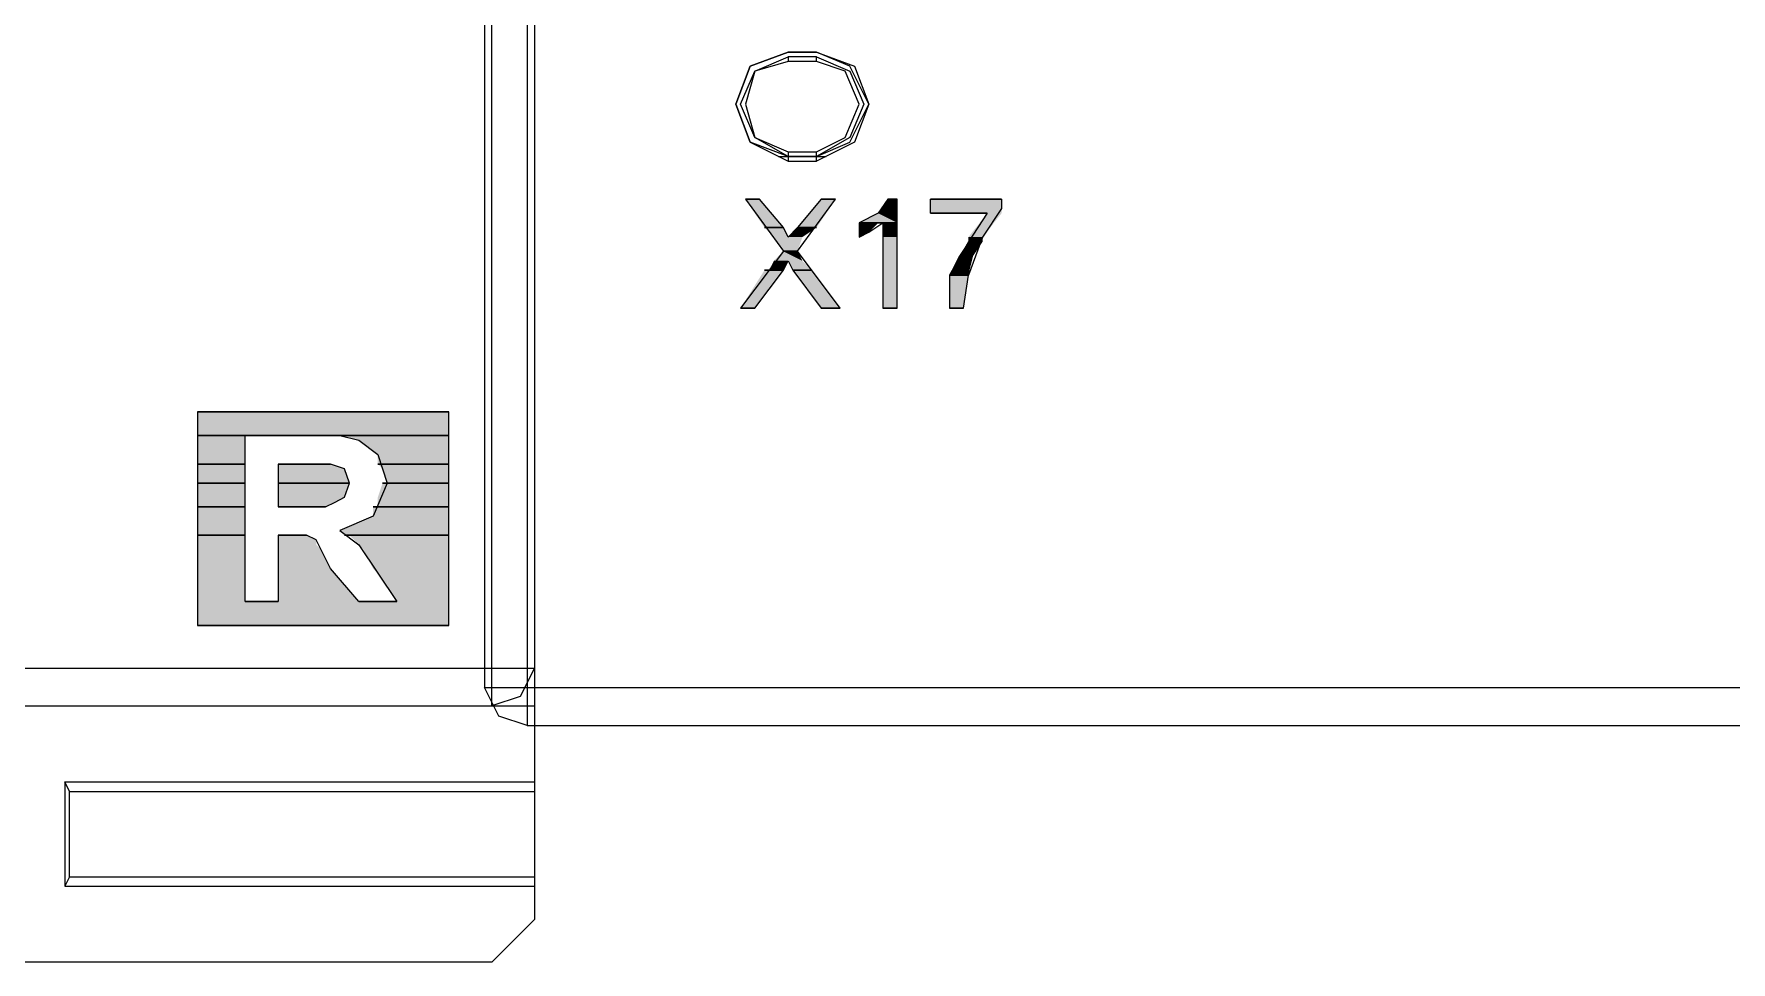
# Model space of a CAD drawing. Header units: millimetres. Extents: x -11 to 1219, y 0 to 1751.
# Drawn here: x 200.73 to 221, y 871.29 to 882.38 of the extents above; entities that cross this region are included whole.
import ezdxf

# ---------------------------------------------------------------- set-up
doc = ezdxf.new("R2010")
doc.units = ezdxf.units.MM
doc.header["$LTSCALE"] = 10
doc.layers.add('_MULTI_WIRE', color=9, linetype='CONTINUOUS')
doc.layers.add('PDF_Geometry', color=7, linetype='CONTINUOUS', true_color=0x151d1f)
doc.layers.add('PDF_Solid Fills', color=7, linetype='CONTINUOUS', true_color=0x070809)
doc.layers.get('_MULTI_WIRE').off()

# ---------------------------------------------------------------- blocks, each defined once
blk = doc.blocks.new('DVP-28SWS211R')
at = {"layer": 'PDF_Geometry', "color": 7, "lineweight": 9, "true_color": 0xffffff}
for p, q in [((0, 0), (0, -90.359)), ((45.208, -90.359), (45.208, 0)), ((-0.51, -0.453), (-0.51, -89.906)), ((45.718, -0.453), (45.718, -89.906)), ((2.493, -82.938), (2.663, -82.484)), ((2.663, -82.484), (2.493, -82.938)), ((2.663, -82.484), (3.116, -82.314)), ((3.116, -82.314), (2.663, -82.484)), ((2.719, -82.541), (3.116, -82.371)), ((3.116, -82.428), (2.719, -82.541)), ((3.116, -82.314), (3.456, -82.314)), ((3.456, -82.314), (3.116, -82.314)), ((3.116, -82.314), (3.116, -82.314)), ((3.456, -82.371), (3.116, -82.371)), ((3.116, -82.371), (3.116, -82.428)), ((3.456, -82.428), (3.116, -82.428)), ((3.456, -82.314), (3.456, -82.314)), ((3.456, -82.314), (3.909, -82.484)), ((3.852, -82.484), (3.456, -82.314)), ((3.456, -82.428), (3.456, -82.371)), ((3.456, -82.371), (3.852, -82.541)), ((3.796, -82.541), (3.456, -82.428)), ((4.079, -82.937), (3.852, -82.484)), ((3.909, -82.484), (4.079, -82.938)), ((2.549, -82.937), (2.719, -82.541)), ((2.719, -82.541), (2.606, -82.938)), ((3.966, -82.937), (3.796, -82.541)), ((3.852, -82.541), (4.022, -82.937)), ((2.663, -83.391), (2.493, -82.938)), ((2.493, -82.938), (2.663, -83.391)), ((2.719, -83.334), (2.549, -82.937)), ((2.606, -82.938), (2.719, -83.334)), ((3.796, -83.334), (3.966, -82.937)), ((4.022, -82.937), (3.852, -83.334)), ((3.852, -83.391), (4.079, -82.937)), ((4.079, -82.938), (3.909, -83.391)), ((3.116, -83.561), (2.663, -83.391)), ((2.663, -83.391), (3.116, -83.617)), ((3.116, -83.561), (2.719, -83.334)), ((2.719, -83.334), (3.116, -83.504)), ((3.116, -83.504), (3.116, -83.561)), ((3.116, -83.504), (3.456, -83.504)), ((3.852, -83.334), (3.456, -83.561)), ((3.456, -83.504), (3.796, -83.334)), ((3.909, -83.391), (3.456, -83.617)), ((3.456, -83.561), (3.852, -83.391)), ((3.456, -83.561), (3.456, -83.504)), ((3.003, -83.561), (3.569, -83.561)), ((3.116, -83.561), (3.116, -83.617)), ((3.456, -83.561), (3.116, -83.561)), ((3.116, -83.561), (3.456, -83.561)), ((3.116, -83.617), (3.456, -83.617)), ((3.456, -83.617), (3.456, -83.561)), ((2.606, -84.071), (2.776, -84.071)), ((2.776, -84.071), (2.606, -84.071)), ((2.776, -84.071), (2.606, -84.071)), ((2.606, -84.071), (3.059, -84.694)), ((3.059, -84.41), (2.776, -84.071)), ((3.229, -84.694), (3.682, -84.071)), ((3.512, -84.071), (3.229, -84.41)), ((3.512, -84.071), (3.682, -84.071)), ((3.682, -84.071), (3.512, -84.071)), ((3.682, -84.071), (3.512, -84.071)), ((4.305, -84.071), (4.192, -84.24)), ((4.305, -84.071), (4.419, -84.071)), ((4.419, -84.071), (4.305, -84.071)), ((4.419, -84.071), (4.305, -84.071)), ((4.419, -85.373), (4.419, -84.071)), ((4.815, -84.24), (4.815, -84.07)), ((4.815, -84.07), (5.665, -84.07)), ((4.815, -84.071), (5.665, -84.071)), ((5.665, -84.071), (4.815, -84.071)), ((5.665, -84.07), (5.665, -84.184)), ((4.192, -84.24), (3.966, -84.354)), ((4.815, -84.24), (5.495, -84.24)), ((5.495, -84.24), (4.815, -84.24)), ((5.495, -84.24), (4.815, -84.24)), ((5.495, -84.24), (5.269, -84.58)), ((5.665, -84.184), (5.439, -84.524)), ((2.833, -84.41), (3.059, -84.41)), ((3.059, -84.41), (2.833, -84.41)), ((2.833, -84.41), (3.059, -84.41)), ((3.059, -84.41), (2.833, -84.41)), ((3.116, -84.524), (3.059, -84.41)), ((3.229, -84.41), (3.116, -84.524)), ((3.229, -84.41), (3.456, -84.41)), ((3.456, -84.41), (3.229, -84.41)), ((3.229, -84.41), (3.456, -84.41)), ((3.456, -84.41), (3.229, -84.41)), ((3.966, -84.354), (4.192, -84.354)), ((4.192, -84.354), (3.966, -84.354)), ((3.966, -84.354), (4.249, -84.354)), ((4.192, -84.354), (3.966, -84.354)), ((3.966, -84.354), (3.966, -84.524)), ((3.966, -84.524), (4.079, -84.467)), ((4.079, -84.467), (4.249, -84.354)), ((4.249, -84.354), (4.192, -84.354)), ((4.249, -84.354), (4.419, -84.354)), ((4.419, -84.354), (4.249, -84.354)), ((4.249, -84.354), (4.419, -84.354)), ((4.419, -84.354), (4.249, -84.354)), ((4.249, -84.354), (4.249, -85.373)), ((5.439, -84.524), (5.269, -84.977)), ((3.059, -84.694), (2.549, -85.373)), ((3.059, -84.694), (3.229, -84.694)), ((3.229, -84.694), (3.059, -84.694)), ((3.059, -84.694), (3.229, -84.694)), ((3.229, -84.694), (3.059, -84.694)), ((3.739, -85.373), (3.229, -84.694)), ((5.269, -84.58), (5.042, -84.977)), ((2.719, -85.373), (3.059, -84.92)), ((2.889, -84.92), (2.833, -84.92)), ((2.833, -84.92), (3.059, -84.92)), ((3.059, -84.92), (2.889, -84.92)), ((2.889, -84.92), (3.059, -84.92)), ((3.059, -84.92), (2.889, -84.92)), ((3.059, -84.92), (3.116, -84.807)), ((3.116, -84.807), (3.172, -84.92)), ((3.172, -84.92), (3.399, -84.92)), ((3.399, -84.92), (3.172, -84.92)), ((3.172, -84.92), (3.399, -84.92)), ((3.399, -84.92), (3.172, -84.92)), ((3.172, -84.92), (3.512, -85.373)), ((5.042, -84.977), (5.269, -84.977)), ((5.269, -84.977), (5.042, -84.977)), ((5.042, -84.977), (5.269, -84.977)), ((5.269, -84.977), (5.042, -84.977)), ((5.042, -84.977), (5.042, -85.373)), ((5.212, -85.373), (5.269, -84.977)), ((2.549, -85.373), (2.719, -85.373)), ((2.719, -85.373), (2.549, -85.373)), ((2.549, -85.373), (2.719, -85.373)), ((3.512, -85.373), (3.739, -85.373)), ((3.739, -85.373), (3.512, -85.373)), ((3.512, -85.373), (3.739, -85.373)), ((4.249, -85.373), (4.419, -85.373)), ((4.419, -85.373), (4.249, -85.373)), ((4.249, -85.373), (4.419, -85.373)), ((5.042, -85.373), (5.212, -85.373)), ((5.212, -85.373), (5.042, -85.373)), ((5.042, -85.373), (5.212, -85.373)), ((41.695, -86.846), (44.698, -86.846)), ((44.698, -86.846), (41.695, -86.846)), ((44.698, -86.846), (41.695, -86.846)), ((41.695, -86.846), (41.695, -89.396)), ((44.698, -89.396), (44.698, -86.846)), ((41.695, -87.13), (42.262, -87.13)), ((42.262, -87.13), (41.695, -87.13)), ((41.695, -87.13), (42.262, -87.13)), ((42.262, -87.13), (41.695, -87.13)), ((42.262, -87.13), (43.112, -87.13)), ((43.112, -87.13), (42.262, -87.13)), ((42.262, -87.13), (43.112, -87.13)), ((42.262, -89.112), (42.262, -87.13)), ((43.112, -87.13), (44.698, -87.13)), ((44.698, -87.13), (43.112, -87.13)), ((43.112, -87.13), (44.698, -87.13)), ((44.698, -87.13), (43.112, -87.13)), ((43.112, -87.13), (43.395, -87.13)), ((43.395, -87.13), (43.621, -87.186)), ((43.621, -87.186), (43.848, -87.356)), ((43.848, -87.356), (43.961, -87.696)), ((41.695, -87.47), (42.262, -87.47)), ((42.262, -87.47), (41.695, -87.47)), ((41.695, -87.47), (42.262, -87.47)), ((42.262, -87.47), (41.695, -87.47)), ((41.695, -87.47), (42.262, -87.47)), ((42.262, -87.47), (41.695, -87.47)), ((41.695, -87.47), (42.262, -87.47)), ((42.262, -87.47), (41.695, -87.47)), ((42.658, -87.47), (42.998, -87.47)), ((42.998, -87.47), (42.658, -87.47)), ((42.658, -87.47), (43.225, -87.47)), ((43.225, -87.47), (42.658, -87.47)), ((42.658, -87.47), (43.225, -87.47)), ((43.225, -87.47), (42.658, -87.47)), ((42.658, -87.47), (43.282, -87.47)), ((43.282, -87.47), (42.658, -87.47)), ((42.658, -87.47), (43.282, -87.47)), ((43.282, -87.47), (42.658, -87.47)), ((42.998, -87.47), (42.658, -87.47)), ((42.658, -87.47), (42.658, -87.979)), ((43.282, -87.47), (42.998, -87.47)), ((43.452, -87.526), (43.282, -87.47)), ((43.508, -87.696), (43.452, -87.526)), ((43.848, -87.47), (44.698, -87.47)), ((44.698, -87.47), (43.848, -87.47)), ((43.848, -87.47), (44.698, -87.47)), ((44.698, -87.47), (43.848, -87.47)), ((43.848, -87.47), (44.698, -87.47)), ((44.698, -87.47), (43.848, -87.47)), ((43.848, -87.47), (44.698, -87.47)), ((44.698, -87.47), (43.848, -87.47)), ((41.695, -87.696), (42.262, -87.696)), ((42.262, -87.696), (41.695, -87.696)), ((41.695, -87.696), (42.262, -87.696)), ((42.262, -87.696), (41.695, -87.696)), ((42.658, -87.696), (43.508, -87.696)), ((43.508, -87.696), (42.658, -87.696)), ((42.658, -87.696), (43.508, -87.696)), ((43.508, -87.696), (42.658, -87.696)), ((43.452, -87.866), (43.508, -87.696)), ((43.961, -87.696), (43.791, -88.093)), ((43.961, -87.696), (43.905, -87.696)), ((43.905, -87.696), (44.698, -87.696)), ((44.698, -87.696), (43.961, -87.696)), ((43.961, -87.696), (44.698, -87.696)), ((44.698, -87.696), (43.961, -87.696)), ((43.225, -87.979), (43.338, -87.923)), ((43.338, -87.923), (43.452, -87.866)), ((41.695, -87.979), (42.262, -87.979)), ((42.262, -87.979), (41.695, -87.979)), ((41.695, -87.979), (42.262, -87.979)), ((42.262, -87.979), (41.695, -87.979)), ((42.658, -87.979), (42.998, -87.979)), ((42.998, -87.979), (42.658, -87.979)), ((42.658, -87.979), (43.225, -87.979)), ((42.998, -87.979), (42.658, -87.979)), ((42.658, -87.979), (42.998, -87.979)), ((42.998, -87.979), (42.658, -87.979)), ((42.658, -87.979), (42.998, -87.979)), ((43.225, -87.979), (42.998, -87.979)), ((42.998, -87.979), (43.225, -87.979)), ((43.791, -88.093), (43.395, -88.263)), ((43.848, -87.979), (43.791, -87.979)), ((43.791, -87.979), (44.698, -87.979)), ((44.698, -87.979), (43.848, -87.979)), ((43.848, -87.979), (44.698, -87.979)), ((44.698, -87.979), (43.848, -87.979)), ((41.695, -88.319), (42.262, -88.319)), ((42.262, -88.319), (41.695, -88.319)), ((41.695, -88.319), (42.262, -88.319)), ((42.262, -88.319), (41.695, -88.319)), ((42.658, -88.319), (42.772, -88.319)), ((42.772, -88.319), (42.658, -88.319)), ((42.658, -88.319), (42.998, -88.319)), ((42.998, -88.319), (42.658, -88.319)), ((42.658, -88.319), (42.998, -88.319)), ((42.998, -88.319), (42.658, -88.319)), ((42.772, -88.319), (42.658, -88.319)), ((42.658, -88.319), (42.658, -89.112)), ((42.998, -88.319), (42.772, -88.319)), ((43.112, -88.376), (42.998, -88.319)), ((43.282, -88.716), (43.112, -88.376)), ((43.395, -88.263), (43.621, -88.433)), ((43.451, -88.319), (44.698, -88.319)), ((44.698, -88.319), (43.451, -88.319)), ((43.451, -88.319), (44.698, -88.319)), ((44.698, -88.319), (43.451, -88.319)), ((43.621, -88.433), (43.848, -88.773)), ((43.621, -89.112), (43.282, -88.716)), ((43.848, -88.773), (44.075, -89.112)), ((42.262, -89.112), (42.658, -89.112)), ((42.658, -89.112), (42.262, -89.112)), ((42.658, -89.112), (42.262, -89.112)), ((43.621, -89.112), (44.075, -89.112)), ((44.075, -89.112), (43.621, -89.112)), ((44.075, -89.112), (43.621, -89.112)), ((41.695, -89.396), (44.698, -89.396)), ((44.698, -89.396), (41.695, -89.396)), ((41.695, -89.396), (44.698, -89.396)), ((-0.34, -90.245), (-0.51, -89.906)), ((-0.51, -89.906), (45.718, -89.906)), ((45.718, -89.906), (45.548, -90.245)), ((45.718, -89.906), (45.718, -92.908)), ((0, -90.359), (-0.34, -90.245)), ((0, -90.359), (45.208, -90.359)), ((45.548, -90.245), (45.208, -90.359)), ((45.208, -90.359), (45.718, -90.359)), ((40.166, -91.379), (40.109, -91.265)), ((40.109, -91.265), (45.718, -91.265)), ((40.109, -91.265), (40.109, -92.512)), ((40.166, -92.398), (40.166, -91.379)), ((40.166, -91.379), (45.718, -91.379)), ((40.166, -92.398), (40.109, -92.512)), ((40.166, -92.398), (45.718, -92.398)), ((40.109, -92.512), (45.718, -92.512)), ((45.718, -92.908), (45.208, -93.418)), ((45.208, -93.418), (18.695, -93.418))]:
    blk.add_line(p, q, dxfattribs=at)
at = {"layer": 'PDF_Solid Fills', "color": 7, "lineweight": 9, "true_color": 0xffffff, "transparency": 33554559}
for points in [[(2.606, -84.071), (2.833, -84.41), (3.059, -84.41)], [(2.606, -84.071), (2.776, -84.071), (3.059, -84.41)], [(3.512, -84.071), (3.229, -84.41), (3.456, -84.41)], [(3.512, -84.071), (3.682, -84.071), (3.456, -84.41)], [(4.305, -84.071), (4.192, -84.24), (4.419, -84.24)], [(4.305, -84.071), (4.419, -84.071), (4.419, -84.24)], [(4.815, -84.071), (4.815, -84.184), (5.665, -84.184)], [(4.815, -84.071), (5.665, -84.071), (5.665, -84.184)], [(4.192, -84.24), (3.966, -84.354), (4.419, -84.354)], [(4.192, -84.24), (4.419, -84.24), (4.419, -84.354)], [(4.815, -84.184), (4.815, -84.24), (5.665, -84.24)], [(4.815, -84.184), (5.665, -84.184), (5.665, -84.24)], [(5.495, -84.24), (5.269, -84.524), (5.439, -84.524)], [(5.495, -84.24), (5.665, -84.24), (5.439, -84.524)], [(2.833, -84.41), (2.946, -84.524), (3.116, -84.524)], [(2.833, -84.41), (3.059, -84.41), (3.116, -84.524)], [(2.946, -84.524), (3.059, -84.694), (3.229, -84.694)], [(2.946, -84.524), (3.286, -84.524), (3.229, -84.694)], [(3.229, -84.41), (3.116, -84.524), (3.286, -84.524)], [(3.229, -84.41), (3.456, -84.41), (3.286, -84.524)], [(3.966, -84.354), (3.966, -84.467), (4.079, -84.467)], [(3.966, -84.354), (4.192, -84.354), (4.079, -84.467)], [(3.966, -84.467), (4.079, -84.467), (3.966, -84.524)], [(4.249, -84.354), (4.249, -84.467), (4.419, -84.467)], [(4.249, -84.354), (4.419, -84.354), (4.419, -84.467)], [(4.249, -84.467), (4.249, -84.524), (4.419, -84.524)], [(4.249, -84.467), (4.419, -84.467), (4.419, -84.524)], [(4.249, -84.524), (4.249, -85.373), (4.419, -85.373)], [(4.249, -84.524), (4.419, -84.524), (4.419, -85.373)], [(5.269, -84.524), (5.269, -84.58), (5.439, -84.58)], [(5.269, -84.524), (5.439, -84.524), (5.439, -84.58)], [(3.059, -84.694), (2.946, -84.807), (3.286, -84.807)], [(3.059, -84.694), (3.229, -84.694), (3.286, -84.807)], [(5.269, -84.58), (5.155, -84.75), (5.325, -84.75)], [(5.269, -84.58), (5.439, -84.58), (5.325, -84.75)], [(2.833, -84.92), (2.549, -85.373), (2.719, -85.373)], [(2.833, -84.92), (3.059, -84.92), (2.719, -85.373)], [(2.946, -84.807), (2.889, -84.92), (3.059, -84.92)], [(2.946, -84.807), (3.116, -84.807), (3.059, -84.92)], [(3.116, -84.807), (3.172, -84.92), (3.399, -84.92)], [(3.116, -84.807), (3.286, -84.807), (3.399, -84.92)], [(3.172, -84.92), (3.512, -85.373), (3.739, -85.373)], [(3.172, -84.92), (3.399, -84.92), (3.739, -85.373)], [(5.155, -84.75), (5.042, -84.977), (5.269, -84.977)], [(5.155, -84.75), (5.325, -84.75), (5.269, -84.977)], [(5.042, -84.977), (5.042, -85.373), (5.212, -85.373)], [(5.042, -84.977), (5.269, -84.977), (5.212, -85.373)], [(41.695, -86.846), (41.695, -87.13), (44.698, -87.13)], [(41.695, -86.846), (44.698, -86.846), (44.698, -87.13)], [(41.695, -87.13), (41.695, -87.186), (42.262, -87.186)], [(41.695, -87.13), (42.262, -87.13), (42.262, -87.186)], [(43.395, -87.13), (43.621, -87.186), (44.698, -87.186)], [(43.395, -87.13), (44.698, -87.13), (44.698, -87.186)], [(41.695, -87.186), (41.695, -87.356), (42.262, -87.356)], [(41.695, -87.186), (42.262, -87.186), (42.262, -87.356)], [(41.695, -87.356), (41.695, -87.47), (42.262, -87.47)], [(41.695, -87.356), (42.262, -87.356), (42.262, -87.47)], [(43.621, -87.186), (43.848, -87.356), (44.698, -87.356)], [(43.621, -87.186), (44.698, -87.186), (44.698, -87.356)], [(43.848, -87.356), (43.848, -87.47), (44.698, -87.47)], [(43.848, -87.356), (44.698, -87.356), (44.698, -87.47)], [(41.695, -87.47), (41.695, -87.526), (42.262, -87.526)], [(41.695, -87.47), (42.262, -87.47), (42.262, -87.526)], [(41.695, -87.526), (41.695, -87.696), (42.262, -87.696)], [(41.695, -87.526), (42.262, -87.526), (42.262, -87.696)], [(42.658, -87.47), (42.658, -87.526), (43.452, -87.526)], [(42.658, -87.47), (43.282, -87.47), (43.452, -87.526)], [(42.658, -87.526), (42.658, -87.696), (43.508, -87.696)], [(42.658, -87.526), (43.452, -87.526), (43.508, -87.696)], [(43.848, -87.47), (43.905, -87.526), (44.698, -87.526)], [(43.848, -87.47), (44.698, -87.47), (44.698, -87.526)], [(43.905, -87.526), (43.961, -87.696), (44.698, -87.696)], [(43.905, -87.526), (44.698, -87.526), (44.698, -87.696)], [(41.695, -87.696), (41.695, -87.866), (42.262, -87.866)], [(41.695, -87.696), (42.262, -87.696), (42.262, -87.866)], [(42.658, -87.696), (42.658, -87.866), (43.452, -87.866)], [(42.658, -87.696), (43.508, -87.696), (43.452, -87.866)], [(43.905, -87.696), (43.848, -87.866), (44.698, -87.866)], [(43.905, -87.696), (44.698, -87.696), (44.698, -87.866)], [(41.695, -87.866), (41.695, -87.923), (42.262, -87.923)], [(41.695, -87.866), (42.262, -87.866), (42.262, -87.923)], [(41.695, -87.923), (41.695, -87.979), (42.262, -87.979)], [(41.695, -87.923), (42.262, -87.923), (42.262, -87.979)], [(42.658, -87.866), (42.658, -87.923), (43.338, -87.923)], [(42.658, -87.866), (43.452, -87.866), (43.338, -87.923)], [(42.658, -87.923), (42.658, -87.979), (43.225, -87.979)], [(42.658, -87.923), (43.338, -87.923), (43.225, -87.979)], [(43.848, -87.866), (43.848, -87.923), (44.698, -87.923)], [(43.848, -87.866), (44.698, -87.866), (44.698, -87.923)], [(43.848, -87.923), (43.848, -87.979), (44.698, -87.979)], [(43.848, -87.923), (44.698, -87.923), (44.698, -87.979)], [(41.695, -87.979), (41.695, -88.093), (42.262, -88.093)], [(41.695, -87.979), (42.262, -87.979), (42.262, -88.093)], [(41.695, -88.093), (41.695, -88.263), (42.262, -88.263)], [(41.695, -88.093), (42.262, -88.093), (42.262, -88.263)], [(43.791, -88.093), (43.395, -88.263), (44.698, -88.263)], [(43.791, -87.979), (43.791, -88.093), (44.698, -88.093)], [(43.791, -87.979), (44.698, -87.979), (44.698, -88.093)], [(43.791, -88.093), (44.698, -88.093), (44.698, -88.263)], [(41.695, -88.263), (41.695, -88.319), (42.262, -88.319)], [(41.695, -88.263), (42.262, -88.263), (42.262, -88.319)], [(41.695, -88.319), (41.695, -88.376), (42.262, -88.376)], [(41.695, -88.319), (42.262, -88.319), (42.262, -88.376)], [(41.695, -88.376), (41.695, -88.433), (42.262, -88.433)], [(41.695, -88.376), (42.262, -88.376), (42.262, -88.433)], [(42.658, -88.319), (42.658, -88.376), (43.112, -88.376)], [(42.658, -88.319), (42.998, -88.319), (43.112, -88.376)], [(42.658, -88.376), (42.658, -88.433), (43.112, -88.433)], [(42.658, -88.376), (43.112, -88.376), (43.112, -88.433)], [(43.395, -88.263), (43.451, -88.319), (44.698, -88.319)], [(43.395, -88.263), (44.698, -88.263), (44.698, -88.319)], [(43.508, -88.319), (43.565, -88.376), (44.698, -88.376)], [(43.508, -88.319), (44.698, -88.319), (44.698, -88.376)], [(43.565, -88.376), (43.621, -88.433), (44.698, -88.433)], [(43.565, -88.376), (44.698, -88.376), (44.698, -88.433)], [(41.695, -88.433), (41.695, -88.489), (42.262, -88.489)], [(41.695, -88.433), (42.262, -88.433), (42.262, -88.489)], [(41.695, -88.489), (41.695, -88.716), (42.262, -88.716)], [(41.695, -88.489), (42.262, -88.489), (42.262, -88.716)], [(42.658, -88.433), (42.658, -88.489), (43.168, -88.489)], [(42.658, -88.433), (43.112, -88.433), (43.168, -88.489)], [(42.658, -88.489), (42.658, -88.716), (43.282, -88.716)], [(42.658, -88.489), (43.168, -88.489), (43.282, -88.716)], [(43.621, -88.433), (43.678, -88.489), (44.698, -88.489)], [(43.621, -88.433), (44.698, -88.433), (44.698, -88.489)], [(43.678, -88.489), (43.791, -88.716), (44.698, -88.716)], [(43.678, -88.489), (44.698, -88.489), (44.698, -88.716)], [(41.695, -88.716), (41.695, -88.773), (42.262, -88.773)], [(41.695, -88.716), (42.262, -88.716), (42.262, -88.773)], [(41.695, -88.773), (41.695, -89.112), (42.262, -89.112)], [(41.695, -88.773), (42.262, -88.773), (42.262, -89.112)], [(42.658, -88.716), (42.658, -88.773), (43.338, -88.773)], [(42.658, -88.716), (43.282, -88.716), (43.338, -88.773)], [(42.658, -88.773), (42.658, -89.112), (43.621, -89.112)], [(42.658, -88.773), (43.338, -88.773), (43.621, -89.112)], [(43.791, -88.716), (43.848, -88.773), (44.698, -88.773)], [(43.791, -88.716), (44.698, -88.716), (44.698, -88.773)], [(43.848, -88.773), (44.075, -89.112), (44.698, -89.112)], [(43.848, -88.773), (44.698, -88.773), (44.698, -89.112)], [(41.695, -89.112), (41.695, -89.396), (44.698, -89.396)], [(41.695, -89.112), (44.698, -89.112), (44.698, -89.396)]]:
    blk.add_solid(points, dxfattribs=at)

msp = doc.modelspace()

# ---------------------------------------------------------------- block references
at = {"layer": '_MULTI_WIRE'}
for p in [(160.9895, 964.712), (160.9895, 964.712), (206.6221, 964.4776), (206.6221, 964.4776), (206.6221, 964.4776), (206.6221, 964.4776)]:
    msp.add_blockref('DVP-28SWS211R', p, dxfattribs=at)

doc.saveas('drawing.dxf')
